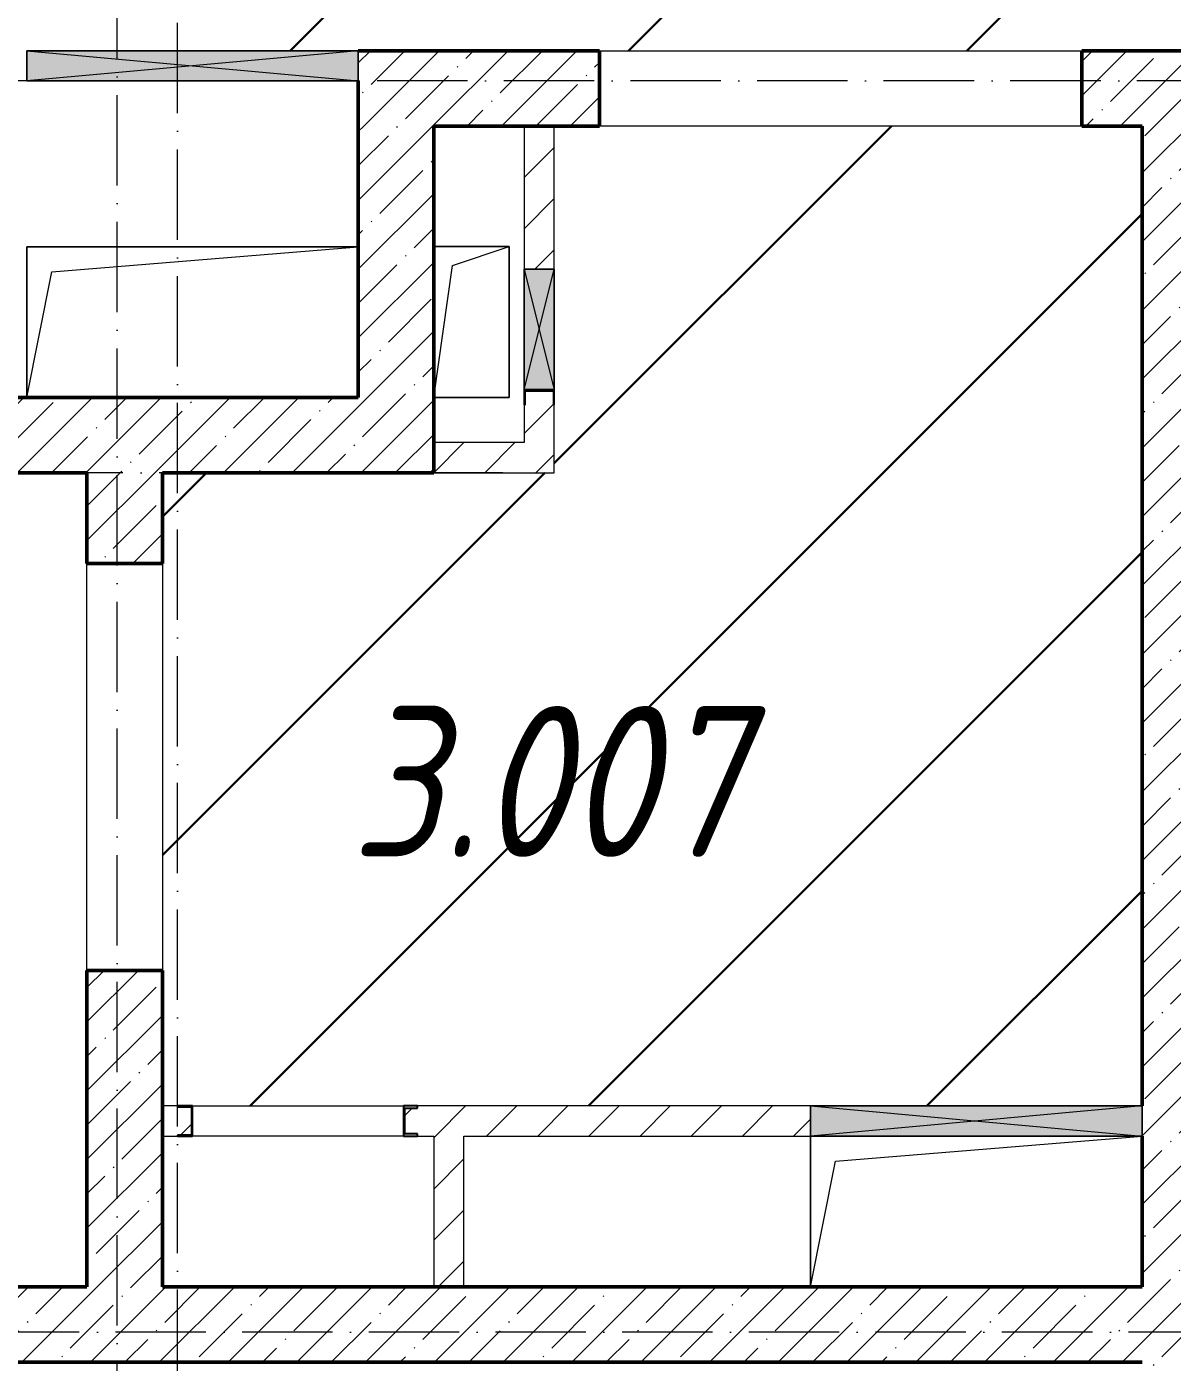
# Model space of a CAD drawing. Header units: millimetres. Extents: x -17017 to 628417, y -109036 to 199237.
# Drawn here: x 293121 to 296921, y -28032 to -23603 of the extents above; entities that cross this region are included whole.
import ezdxf

# ---------------------------------------------------------------- set-up
doc = ezdxf.new("R2010")
doc.units = ezdxf.units.MM
doc.linetypes.add('50_200_ШТРИХ_1Т_ш5_п1_п1_', pattern=[700, 500, -100, 0, -100])
for name, color, linetype, lineweight in [('A-DETL-GENF-OTLN', 7, 'Continuous', 9), ('A-FLOR-____-OTLN', 7, 'Continuous', 9), ('A-GENM-____-MCUT', 7, 'Continuous', 25), ('A-GENM-____-OTLN', 7, 'Continuous', 9), ('A-GENM-____-OTLN-1', 7, 'Continuous', 25), ('A-GLAZ-____-OTLN', 7, 'Continuous', 9), ('A-WALL-____-MCUT-2', 7, 'Continuous', 50), ('A-WALL-____-OTLN', 7, 'Continuous', 9), ('A-WALL-____-PATT-1', 7, 'Continuous', 9), ('A-WALL-FNSH-MCUT-1', 7, 'Continuous', 9), ('I-WALL-____-OTLN', 7, 'Continuous', 9), ('S-GRID-____-OTLN-1', 7, '50_200_ШТРИХ_1Т_ш5_п1_п1_', 9), ('Марки помещений', 7, 'Continuous', 9), ('стяжа', 7, 'Continuous', 30)]:
    doc.layers.add(name, color=color, linetype=linetype, lineweight=lineweight)
doc.styles.add('ISOCPEUR_I_2', font='isocpeui.ttf', dxfattribs={"width": 0.85, "height": 2.3})
pattern_1 = [(45, (283770.71, -86863.46), (-84.85281, 84.85281), [])]
pattern_2 = [(45, (283770.7, -86863.46), (-114.04925, 114.04925), []), (45, (283884.76, -86863.46), (-114.04925, 114.04925), [201.612, -40.322, 3.353, -36.97])]

# ---------------------------------------------------------------- blocks, each defined once
blk = doc.blocks.new('154_Фахверк_СКБ_Швеллер - Тип_100_3960_зеркало-28515619-АР1_План отверстий 3 этажа в осях 1-64_Ю-ЯЯ')
at = {"layer": 'A-GENM-____-MCUT'}
for p, q in [((175, 50), (125, 50)), ((125, 50), (125, -50)), ((128, 47), (175, 47)), ((128, -47), (128, 47)), ((175, 47), (175, 50)), ((125, -50), (175, -50)), ((175, -47), (128, -47)), ((175, -50), (175, -47))]:
    blk.add_line(p, q, dxfattribs=at)
blk = doc.blocks.new('154_Стойка_СКБ_Швеллер - СМ-2180_100-28318692-АР1_План отверстий 3 этажа в осях 1-64_Ю-ЯЯ')
at = {"layer": 'A-GENM-____-MCUT'}
for p, q in [((171, 50), (125, 50)), ((125, 50), (125, -50)), ((171, 42.4), (171, 50)), ((129.5, 42.4), (171, 42.4)), ((129.5, -42.4), (129.5, 42.4)), ((171, -42.4), (129.5, -42.4)), ((171, -50), (171, -42.4)), ((125, -50), (171, -50))]:
    blk.add_line(p, q, dxfattribs=at)
blk = doc.blocks.new('AR_Отверстие прямоугольное _в плите_ - AR_Отверстие прямоугольное _в плите_-V187-АР1_План отверстий 3 этажа в осях 1-64_Ю-ЯЯ')
at = {"layer": 'A-GENM-____-OTLN'}
for p, q in [((-550, 250), (-550, -250)), ((-466.7, 166.7), (550, 250)), ((-550, -250), (-466.7, 166.7))]:
    blk.add_line(p, q, dxfattribs=at)
blk = doc.blocks.new('AR_Отверстие прямоугольное _в плите_ - AR_Отверстие прямоугольное _в плите_-V169-АР1_План отверстий 3 этажа в осях 1-64_Ю-ЯЯ')
at = {"layer": 'A-GENM-____-OTLN'}
for p, q in [((125, 250), (-125, 250)), ((-62.5, 187.5), (125, 250)), ((125, -250), (125, 250)), ((-125, -250), (-62.5, 187.5)), ((-125, -250), (125, -250))]:
    blk.add_line(p, q, dxfattribs=at)
blk = doc.blocks.new('AR_Отверстие прямоугольное _в плите_ - AR_Отверстие прямоугольное _в плите_-V201-АР1_План отверстий 3 этажа в осях 1-64_Ю-ЯЯ')
at = {"layer": 'A-GENM-____-OTLN'}
for p, q in [((550, 250), (-550, 250)), ((-550, 250), (-550, -249.7)), ((-466.7, 166.7), (550, 250)), ((-549.9, -249.7), (-466.7, 166.7))]:
    blk.add_line(p, q, dxfattribs=at)
blk = doc.blocks.new('AR_Отверстие прямоугольное _в стене_ - AR_Отверстие прямоугольное _в стене__ОВ-36916333-АР1_План отверстий 3 этажа в осях 1-64_Ю-ЯЯ')
at = {"layer": 'A-GLAZ-____-OTLN'}
blk.add_hatch(color=256, dxfattribs=at).paths.add_polyline_path([(-141.8, -50), (550, -50), (550, 50), (-550, 50), (-550, -50)], flags=0)
at = {"layer": 'A-DETL-GENF-OTLN'}
for p, q in [((-550, -50), (-550, 50)), ((-550, 50), (550, 50)), ((550, 50), (-550, -50)), ((-550, 50), (550, -50)), ((550, 50), (-550, 50)), ((-550, 50), (-550, -50)), ((550, 50), (550, -50)), ((550, -50), (550, 50)), ((550, -50), (-550, -50)), ((-550, -50), (550, -50))]:
    blk.add_line(p, q, dxfattribs=at)
blk = doc.blocks.new('AR_Отверстие прямоугольное _в стене_ - AR_Отверстие прямоугольное _в стене__ОВ-36914865-АР1_План отверстий 3 этажа в осях 1-64_Ю-ЯЯ')
at = {"layer": 'A-GLAZ-____-OTLN'}
blk.add_hatch(color=256, dxfattribs=at).paths.add_polyline_path([(-200, 50), (-200, -50), (200, -50), (200, 50)], flags=0)
at = {"layer": 'A-DETL-GENF-OTLN'}
for p, q in [((-200, 50), (200, 50)), ((200, 50), (-200, -50)), ((-200, 50), (200, -50)), ((200, 50), (-200, 50)), ((200, 50), (200, -50)), ((200, -50), (200, 50)), ((200, -50), (-200, -50)), ((-200, -50), (200, -50))]:
    blk.add_line(p, q, dxfattribs=at)
blk = doc.blocks.new('AR_Отверстие прямоугольное _в стене__БезПР - AR_Отверстие прямоугольное _в стене__БезПР-36429225-АР1_План отверстий 3 этажа в осях 1-64_Ю-ЯЯ')
at = {"layer": 'A-GLAZ-____-OTLN'}
blk.add_hatch(color=256, dxfattribs=at).paths.add_polyline_path([(550, -50), (550, 50), (-550, 50), (-550, -50)], flags=0)
at = {"layer": 'A-DETL-GENF-OTLN'}
for p, q in [((-550, -50), (-550, 50)), ((-550, 50), (550, 50)), ((550, 50), (-550, -50)), ((-550, 50), (550, -50)), ((550, 50), (-550, 50)), ((-550, 50), (-550, -50)), ((550, 50), (550, -50)), ((550, -50), (550, 50)), ((550, -50), (-550, -50)), ((-550, -50), (550, -50))]:
    blk.add_line(p, q, dxfattribs=at)
at = {"layer": 'A-GLAZ-____-OTLN'}
blk.add_line((550, 50), (-550, 50), dxfattribs=at)
blk = doc.blocks.new('3эт')
at = {"layer": 'S-GRID-____-OTLN-1', "color": 251, "ltscale": 0.6, "true_color": 0x636466}
for p, q in [((293420.7, -33791.8), (293420.7, 4029.4)), ((293620.7, -33971.9), (293620.7, 3765.1)), ((387845.1, -23782.4), (279101.9, -23782.4)), ((294700.1, -25082.4), (279101.9, -25082.4)), ((359250.7, -27932.4), (279101.9, -27932.4))]:
    blk.add_line(p, q, dxfattribs=at)

msp = doc.modelspace()

# ---------------------------------------------------------------- hatches: boundary and pattern name
at = {"layer": 'A-WALL-____-PATT-1'}
h = msp.add_hatch(dxfattribs=at)
h.set_pattern_fill('FP_12', color=256, style=0, pattern_type=2)
h.set_pattern_definition(pattern_2)
h.paths.add_polyline_path([(296820.7, -23932.4), (296820.7, -23682.4), (296620.7, -23682.4), (296620.7, -23932.4)], flags=0)
h.paths.add_polyline_path([(295020.7, -23932.4), (295020.7, -23682.4), (294220.7, -23682.4), (294220.7, -23932.4), (294470.7, -23932.4)], flags=0)
h = msp.add_hatch(dxfattribs=at)
h.set_pattern_fill('FP_12', color=256, style=0, pattern_type=2)
h.set_pattern_definition(pattern_2)
h.paths.add_polyline_path([(296820.7, -31182.4), (297070.7, -31182.4), (297070.7, -23682.4), (296820.7, -23682.4), (296820.7, -29640)], flags=0)
h = msp.add_hatch(dxfattribs=at)
h.set_pattern_fill('FP_12', color=256, style=0, pattern_type=2)
h.set_pattern_definition(pattern_2)
h.paths.add_polyline_path([(294470.7, -24832.4), (294470.7, -23932.4), (294220.7, -23932.4), (294220.7, -24832.4), (294361.5, -24832.4)], flags=0)
h = msp.add_hatch(dxfattribs=at)
h.set_pattern_fill('FP_7', color=256, style=0, pattern_type=2)
h.set_pattern_definition(pattern_1)
h.paths.add_polyline_path([(294870.7, -25082.4), (294870.7, -24857.4), (294867.7, -24857.4), (294867.7, -24810.4), (294773.7, -24810.4), (294773.7, -24857.4), (294770.7, -24857.4), (294770.7, -25082.4)], flags=0)
h.paths.add_polyline_path([(294870.7, -24407.4), (294870.7, -23932.4), (294770.7, -23932.4), (294770.7, -24407.4), (294825.5, -24407.4)], flags=0)
h = msp.add_hatch(dxfattribs=at)
h.set_pattern_fill('FP_12', color=256, style=0, pattern_type=2)
h.set_pattern_definition(pattern_2)
h.paths.add_polyline_path([(294361.5, -25082.4), (294470.7, -25082.4), (294470.7, -24832.4), (291620.7, -24832.4), (291620.7, -25082.4), (293570.7, -25082.4)], flags=0)
h = msp.add_hatch(dxfattribs=at)
h.set_pattern_fill('FP_7', color=256, style=0, pattern_type=2)
h.set_pattern_definition(pattern_1)
h.paths.add_polyline_path([(294770.7, -25082.4), (294770.7, -24982.4), (294470.7, -24982.4), (294470.7, -25082.4)], flags=0)
h = msp.add_hatch(dxfattribs=at)
h.set_pattern_fill('FP_12', color=256, style=0, pattern_type=2)
h.set_pattern_definition(pattern_2)
h.paths.add_polyline_path([(293320.7, -27782.4), (293570.7, -27782.4), (293570.7, -26732.8), (293320.7, -26732.8)], flags=0)
h.paths.add_polyline_path([(293570.7, -25382.8), (293570.7, -25082.4), (293320.7, -25082.4), (293320.7, -25382.8)], flags=0)
h = msp.add_hatch(dxfattribs=at)
h.set_pattern_fill('FP_7', color=256, style=0, pattern_type=2)
h.set_pattern_definition(pattern_1)
h.paths.add_polyline_path([(293620.7, -27282.4), (293620.7, -27279.4), (293667.7, -27279.4), (293667.7, -27185.4), (293620.7, -27185.4), (293620.7, -27182.4), (293570.7, -27182.4), (293570.7, -27282.4)], flags=0)
h.paths.add_polyline_path([(294570.7, -27282.4), (295720.7, -27282.4), (295720.7, -27182.4), (294416.7, -27182.4), (294416.7, -27190), (294375.2, -27190), (294375.2, -27274.8), (294416.7, -27274.8), (294416.7, -27282.4), (294470.7, -27282.4)], flags=0)
h = msp.add_hatch(dxfattribs=at)
h.set_pattern_fill('FP_7', color=256, style=0, pattern_type=2)
h.set_pattern_definition(pattern_1)
h.paths.add_polyline_path([(294570.7, -27782.4), (294570.7, -27282.4), (294470.7, -27282.4), (294470.7, -27782.4)], flags=0)
h = msp.add_hatch(dxfattribs=at)
h.set_pattern_fill('FP_12', color=256, style=0, pattern_type=2)
h.set_pattern_definition(pattern_2)
h.paths.add_polyline_path([(296820.7, -28032.4), (296820.7, -27782.4), (291620.7, -27782.4), (291620.7, -28032.4), (296128.9, -28032.4)], flags=0)
at = {"layer": 'стяжа'}
h = msp.add_hatch(dxfattribs=at)
h.set_pattern_fill('ANSI31', color=5, scale=250)
h.paths.add_polyline_path([(358476.4, -20282.4), (358210.7, -20282.4), (358210.7, -19682.4), (357970.7, -19682.4), (357970.7, -19182.4), (358270.7, -19182.4), (358270.7, -16982.4), (357670.7, -16982.4), (357670.7, -16732.4), (352970.7, -16732.4), (352970.7, -16982.4), (352470.7, -16982.4), (352270.7, -16982.4), (352270.7, -17432.4), (352150.7, -17432.4), (352124.7, -17432.7), (352124.7, -17438.4), (351576.7, -17438.4), (350670.7, -17432.4), (350670.7, -16982.4), (348020.7, -16982.4), (348020.7, -17482.4), (347520.7, -17482.4), (347520.7, -19182.4), (348020.7, -19182.4), (348020.7, -19682.4), (347520.7, -19682.4), (347020.7, -19682.4), (345720.7, -19682.4), (344720.7, -19682.4), (343720.7, -19682.4), (343222.1, -19682.4), (343022.1, -19682.4), (342570.7, -19682.4), (340870.7, -19682.4), (340870.7, -20382.4), (340924.7, -20382.4), (340970.7, -20382.4), (340970.7, -20482.4), (341670.7, -20482.4), (341670.7, -20474.8), (341716.7, -20474.8), (341716.7, -20482.4), (341670.7, -20482.4), (340970.7, -20482.4), (340924.7, -20482.4), (340595.7, -20482.4), (339695.7, -20482.4), (339420.7, -20482.4), (339420.7, -19682.4), (338070.7, -19682.4), (337572.1, -19682.4), (337372.1, -19682.4), (336920.7, -19682.4), (336570.7, -19682.4), (336570.7, -20282.4), (336470.7, -20282.4), (336420.7, -20282.4), (335320.7, -20282.4), (335020.7, -20282.4), (334070.7, -20282.4), (333970.7, -20282.4), (333970.7, -19682.4), (333970.7, -19432.4), (333770.7, -19432.4), (333770.7, -19332.4), (331320.7, -19332.4), (329520.7, -19332.4), (329520.7, -19082.4), (329020.7, -19082.4), (328970.7, -19082.4), (328120.7, -19082.4), (328120.7, -19332.4), (328670.7, -19332.4), (328670.7, -19432.4), (328470.7, -19432.4), (328470.7, -19332.4), (328120.7, -19332.4), (326320.7, -19332.4), (326320.7, -19682.4), (325720.7, -19682.4), (325720.7, -19432.4), (325520.7, -19432.4), (325520.7, -19332.4), (324995.7, -19332.4), (324995.7, -19338.4), (324920.7, -19338.4), (324920.7, -19332.4), (323120.7, -19332.4), (323120.7, -19338.4), (323020.7, -19338.4), (323020.7, -19682.4), (322420.7, -19682.4), (322420.7, -19432.4), (322220.7, -19432.4), (322220.7, -19332.4), (321795.7, -19332.4), (321795.7, -19338.4), (321720.7, -19338.4), (319920.7, -19332.4), (319920.7, -19338.4), (319770.7, -19338.4), (319770.7, -19682.4), (319170.7, -19682.4), (319170.7, -19432.4), (318970.7, -19432.4), (318970.7, -19332.4), (318595.7, -19332.4), (318595.7, -19338.4), (318520.7, -19338.4), (316720.7, -19332.4), (316720.7, -19338.4), (316645.7, -19338.4), (316170.7, -19332.4), (316170.7, -19682.4), (315570.7, -19682.4), (315570.7, -19332.4), (315395.7, -19332.4), (315395.7, -19338.4), (315320.7, -19338.4), (313520.7, -19332.4), (313520.7, -19338.4), (313445.7, -19338.4), (313220.7, -19335.2), (313220.7, -19432.4), (313020.7, -19432.4), (313020.7, -19682.4), (312420.7, -19682.4), (312420.7, -19432.4), (312218.2, -19432.4), (312218.2, -19338.4), (312120.7, -19338.4), (310320.7, -19332.4), (310320.7, -19338.4), (310245.7, -19338.4), (307470.7, -19332.4), (307470.7, -19682.4), (306870.7, -19682.4), (306870.7, -19382.4), (306770.7, -19382.4), (306770.7, -19182.4), (302070.7, -19182.4), (302070.7, -19382.4), (301970.7, -19382.4), (301970.7, -19682.4), (301470.7, -19682.4), (301470.7, -19382.4), (301370.7, -19382.4), (301370.7, -19182.4), (297370.7, -19182.4), (297370.7, -19382.4), (297270.7, -19382.4), (297270.7, -19682.4), (296770.7, -19682.4), (296770.7, -19382.4), (296670.7, -19382.4), (296670.7, -19182.4), (293770.7, -19182.4), (293770.7, -19382.4), (293670.7, -19382.4), (293670.7, -19682.4), (293170.7, -19682.4), (293170.7, -19382.4), (293070.7, -19382.4), (293070.7, -19182.4), (291970.7, -19182.4), (291970.7, -19382.4), (291170.7, -19382.4), (291170.7, -18582.4), (291370.7, -18582.4), (291370.7, -12832.4), (291170.7, -12832.4), (291170.7, -12232.4), (291170.7, -12032.4), (291370.7, -12032.4), (291370.7, -10232.4), (291301.7, -10232.4), (291301.7, -10226.4), (291370.7, -10226.4), (291370.7, -10157.4), (291370.7, -9932.4), (291170.7, -9932.4), (291170.7, -9732.4), (291170.7, -4282.4), (291170.7, -4082.4), (291170.7, -3857.4), (291164.7, -3857.4), (291164.7, -3782.4), (291170.7, -1982.4), (290870.7, -1982.4), (290870.7, -1432.4), (289320.7, -1432.4), (289320.7, -1682.4), (289320.7, -1782.4), (288544.7, -1782.4), (288544.7, -1788.4), (288096.7, -1788.4), (287920.7, -1782.4), (287920.7, -1432.4), (281820.7, -1432.4), (281820.7, -1682.4), (281670.7, -1682.4), (281670.7, -1882.4), (281570.7, -1882.4), (281570.7, -2007.4), (281576.7, -2007.4), (281576.7, -2082.4), (281570.7, -3882.4), (281576.7, -3882.4), (281576.7, -3957.4), (281572.6, -4382.4), (281670.7, -4382.4), (281670.7, -4582.4), (281820.7, -4582.4), (281820.7, -5082.4), (281570.7, -5082.4), (281570.7, -6882.4), (281576.7, -6882.4), (281576.7, -6957.4), (281570.7, -8007.4), (281576.7, -8007.4), (281576.7, -8082.4), (281570.7, -9882.4), (281576.7, -9882.4), (281576.7, -10032.4), (281820.7, -10032.4), (284020.7, -10032.4), (284020.7, -9632.4), (286470.7, -9632.4), (287020.7, -9632.4), (287070.7, -9632.4), (287170.7, -9632.4), (287170.7, -10032.4), (288820.7, -10032.4), (289320.7, -10032.4), (289770.7, -10032.4), (290670.7, -10032.4), (290670.7, -10232.4), (289770.7, -10232.4), (289320.7, -10232.4), (289320.7, -10532.4), (289320.7, -11582.4), (289320.7, -12082.4), (289320.7, -12332.4), (289320.7, -13832.4), (289320.7, -15457.4), (289326.7, -15457.4), (289326.7, -15532.4), (289320.7, -15562.4), (289320.7, -15537.4), (289120.7, -15537.4), (289120.7, -16427.4), (289326.7, -16427.4), (289326.7, -16507.4), (289320.7, -17082.4), (288820.7, -17082.4), (288820.7, -17207.4), (288826.7, -17207.4), (288826.7, -17282.4), (288820.7, -17682.4), (288820.7, -18532.4), (288820.7, -18982.4), (288826.7, -18982.4), (288826.7, -19057.4), (288820.7, -19182.4), (289320.7, -19182.4), (289320.7, -19682.4), (289320.7, -20007.4), (289326.7, -20007.4), (289326.7, -20153.9), (289320.7, -20182.4), (289320.7, -21132.4), (289320.7, -21782.4), (289326.7, -21782.4), (289326.7, -21857.4), (289320.7, -24832.4), (289570.7, -24832.4), (291170.7, -24832.4), (291370.7, -24832.4), (291370.7, -23682.4), (291620.7, -23682.4), (292720.7, -23682.4), (293120.7, -23682.4), (294220.7, -23682.4), (295020.7, -23682.4), (296620.7, -23682.4), (297070.7, -23682.4), (297675.7, -23682.4), (297675.7, -23676.4), (297750.7, -23676.4), (297756.7, -23676.4), (297825.7, -23676.4), (298675.7, -23681.9), (298675.7, -23676.4), (298744.7, -23676.4), (298750.7, -23676.4), (298825.7, -23676.4), (300045.7, -23682.4), (300045.7, -23676.4), (300120.7, -23676.4), (300126.7, -23676.4), (300195.7, -23676.4), (301270.7, -23682.4), (301270.7, -23676.4), (301345.7, -23676.4), (301470.7, -23682.4), (301970.7, -23682.4), (302370.7, -23682.4), (302695.7, -23682.4), (302695.7, -23676.4), (302770.7, -23676.4), (302776.7, -23676.4), (302845.7, -23676.4), (302970.7, -23682.4), (303670.7, -23682.4), (304470.7, -23682.4), (304970.7, -23682.4), (304970.7, -23232.4), (305224.7, -23232.4), (305270.7, -23232.4), (305970.7, -23232.4), (306016.7, -23232.4), (306195.7, -23232.4), (306645.7, -23232.4), (307270.7, -23232.4), (307470.7, -23232.4), (307470.7, -23432.4), (307470.7, -23432.4), (307470.7, -23682.4), (308645.7, -23682.4), (308645.7, -23676.4), (308720.7, -23676.4), (308726.7, -23676.4), (308795.7, -23676.4), (309420.7, -23682.4), (309420.7, -23676.4), (309495.7, -23676.4), (309595.7, -23682.4), (309595.7, -23676.4), (309670.7, -23676.4), (309670.7, -23682.4), (310370.7, -23682.4), (310370.7, -23676.4), (310470.7, -23676.4), (310470.7, -23682.4), (310970.7, -23682.4), (310995.7, -23680.9), (310995.7, -23676.4), (311070.7, -23676.4), (311070.7, -23682.4), (311300.7, -23682.4), (311770.7, -23682.4), (311770.7, -23676.4), (311845.7, -23676.4), (311945.7, -23682.4), (311945.7, -23676.4), (312020.7, -23676.4), (312020.7, -23682.4), (312220.7, -23682.4), (312645.7, -23682.4), (312645.7, -23676.4), (312714.7, -23676.4), (312720.7, -23676.4), (312795.7, -23676.4), (313470.7, -23682.4), (313970.7, -23682.4), (314295.7, -23682.4), (314295.7, -23676.4), (314370.7, -23676.4), (315175.7, -23682.4), (315875.7, -23682.4), (315995.7, -23682.4), (315995.7, -23676.4), (316064.7, -23676.4), (316070.7, -23676.4), (316145.7, -23676.4), (316520.7, -23682.4), (316620.7, -23682.4), (316820.7, -23682.4), (317220.7, -23682.4), (319470.7, -23682.4), (319970.7, -23682.4), (320295.7, -23682.4), (320295.7, -23676.4), (320370.7, -23676.4), (321170.7, -23682.4), (321670.7, -23682.4), (321995.7, -23682.4), (321995.7, -23676.4), (322064.7, -23676.4), (322070.7, -23676.4), (322145.7, -23676.4), (322470.7, -23682.4), (322970.7, -23682.4), (326370.7, -23682.4), (327373.2, -23682.4), (327873.2, -23682.4), (328070.7, -23682.4), (328470.7, -23682.4), (328470.7, -24182.4), (328970.7, -24182.4), (328970.7, -27607.4), (328976.7, -27607.4), (329020.7, -27607.4), (329020.7, -27676.4), (328970.7, -27726.4), (328970.7, -31182.4), (329020.7, -31182.4), (329520.7, -31182.4), (329520.7, -31332.4), (329720.7, -31332.4), (329545.7, -31357.4), (329520.7, -31432.4), (329520.7, -31682.4), (329864.7, -31682.4), (329864.7, -31613.4), (329870.7, -31501.4), (329870.7, -31682.4), (331670.7, -31682.4), (331670.7, -31613.4), (331670.7, -31501.4), (331670.7, -31426.4), (331745.7, -31426.4), (332020.7, -31432.4), (332020.7, -31182.4), (332520.7, -31182.4), (332520.7, -31332.4), (332720.7, -31332.4), (332545.7, -31357.4), (332520.7, -31432.4), (332520.7, -31682.4), (332864.7, -31682.4), (332864.7, -31613.4), (332870.7, -31501.4), (332870.7, -31682.4), (334670.7, -31682.4), (334670.7, -31613.4), (334670.7, -31501.4), (334670.7, -31426.4), (334745.7, -31426.4), (335795.7, -31432.4), (335795.7, -31426.4), (335870.7, -31426.4), (337670.7, -31432.4), (337670.7, -31426.4), (337820.7, -31426.4), (337820.7, -31332.4), (338020.7, -31332.4), (338020.7, -31182.4), (338170.7, -31182.4), (338170.7, -27757.4), (338164.7, -27757.4), (338164.7, -27682.4), (338166.9, -26432.4), (337620.7, -26432.4), (337620.7, -26332.4), (337620.7, -26282.4), (337620.7, -25832.4), (337620.7, -24532.4), (334020.7, -24532.4), (333620.7, -24532.4), (333570.7, -24532.4), (333420.7, -24532.4), (333420.7, -23882.4), (332520.7, -23882.4), (332520.7, -24182.4), (332020.7, -24182.4), (332020.7, -23882.4), (331695.7, -23882.4), (331695.7, -23888.4), (331620.7, -23888.4), (331614.7, -23888.4), (331545.7, -23888.4), (331205.7, -23882.4), (330355.7, -23882.4), (329920.7, -23882.4), (329920.7, -23888.4), (329845.7, -23888.4), (329520.7, -23882.4), (329914.7, -23882.4), (329914.7, -23751.4), (329920.7, -23751.4), (329920.7, -23882.4), (330355.7, -23882.4), (330355.7, -23682.4), (329845.7, -23682.4), (329845.7, -23676.4), (329920.7, -23676.4), (330355.7, -23682.4), (331205.7, -23682.4), (331545.7, -23682.4), (331545.7, -23676.4), (331614.7, -23676.4), (331620.7, -23676.4), (331695.7, -23676.4), (332020.7, -23682.4), (332520.7, -23682.4), (334145.7, -23682.4), (334145.7, -23676.4), (334220.7, -23676.4), (334226.7, -23676.4), (334380.7, -23676.4), (334380.7, -23682.4), (334780.7, -23682.4), (334920.7, -23682.4), (334920.7, -23676.4), (334995.7, -23676.4), (335145.7, -23682.4), (335145.7, -23676.4), (335220.7, -23676.4), (335350.7, -23682.4), (335750.7, -23682.4), (335920.7, -23682.4), (335920.7, -23676.4), (335995.7, -23676.4), (336145.7, -23682.4), (336145.7, -23676.4), (336220.7, -23676.4), (336220.7, -23682.4), (336920.7, -23682.4), (336920.7, -23676.4), (336995.7, -23676.4), (337145.7, -23682.4), (337145.7, -23676.4), (337220.7, -23676.4), (337920.7, -23682.4), (337920.7, -23676.4), (338020.7, -23676.4), (338020.7, -23682.4), (338520.7, -23682.4), (338845.7, -23682.4), (338845.7, -23676.4), (338920.7, -23676.4), (339270.7, -23682.4), (340120.7, -23682.4), (340545.7, -23682.4), (340545.7, -23676.4), (340614.7, -23676.4), (340620.7, -23676.4), (340695.7, -23676.4), (341020.7, -23682.4), (341520.7, -23682.4), (342020.7, -23682.4), (342520.7, -23682.4), (344245.7, -23682.4), (344245.7, -23676.4), (344320.7, -23676.4), (344326.7, -23676.4), (344350.7, -23682.4), (344325.7, -23682.4), (344325.7, -23842.4), (344326.6, -23882.4), (346115.7, -23882.4), (346115.7, -23722.4), (346114.8, -23682.4), (346045.7, -23682.4), (346045.7, -23676.4), (346114.7, -23676.4), (346120.7, -23676.4), (346195.7, -23676.4), (347020.7, -23682.4), (347520.7, -23682.4), (348045.7, -23682.4), (348045.7, -23676.4), (348120.7, -23676.4), (348126.7, -23676.4), (348195.7, -23676.4), (348845.7, -23682.4), (349095.7, -23682.4), (349195.7, -23682.4), (349195.7, -23676.4), (349264.7, -23676.4), (349270.7, -23676.4), (349345.7, -23676.4), (350470.7, -23682.4), (350920.7, -23682.4), (352520.7, -23682.4), (353020.7, -23682.4), (355345.7, -23682.4), (355345.7, -23676.4), (355420.7, -23676.4), (355426.7, -23676.4), (355495.7, -23676.4), (357020.7, -23682.4), (357020.7, -23676.4), (357095.7, -23676.4), (358210.7, -23682.4), (358210.7, -22382.4), (358471, -22382.4)])
h = msp.add_hatch(dxfattribs=at)
h.set_pattern_fill('ANSI31', color=5, scale=250)
h.paths.add_polyline_path([(291370.7, -12832.4), (291170.7, -12832.4), (291170.7, -12232.4), (291170.7, -12032.4), (291170.7, -10232.4), (291095.7, -10232.4), (291095.7, -10238.4), (291020.7, -10238.4), (291020.7, -10163.4), (291020.7, -10101.4), (291020.7, -10032.4), (290670.7, -10032.4), (290670.7, -10232.4), (289770.7, -10232.4), (289320.7, -10232.4), (289320.7, -10532.4), (289320.7, -11582.4), (289320.7, -12082.4), (289320.7, -12332.4), (289320.7, -13832.4), (289320.7, -15457.4), (289326.7, -15457.4), (289326.7, -15532.4), (289320.7, -15562.4), (289320.7, -15532.4), (289280.7, -15532.4), (289280.7, -15537.4), (289114.7, -15537.4), (289114.7, -15457.4), (289116.1, -15082.4), (288520.7, -15082.4), (288520.7, -14982.4), (288520.7, -14932.4), (288520.7, -14482.4), (288520.7, -11356.4), (288514.7, -11356.4), (288514.7, -10908.4), (288520.7, -10232.4), (285395.7, -10232.4), (285395.7, -10238.4), (285320.7, -10238.4), (281814.7, -10232.4), (281820.7, -10232.4), (281820.7, -10032.4), (281320.7, -10032.4), (281320.7, -10532.4), (281320.7, -11007.4), (281320.7, -11076.4), (281389.7, -11076.4), (281389.7, -11082.4), (281501.7, -11082.4), (281501.7, -11076.4), (281570.7, -11076.4), (281570.7, -11007.4), (281576.7, -11007.4), (281576.7, -11082.4), (281570.7, -12882.4), (281576.7, -12882.4), (281576.7, -12957.4), (281573.9, -13132.4), (281670.7, -13132.4), (281670.7, -13332.4), (281820.7, -13332.4), (281820.7, -13832.4), (281570.7, -13832.4), (281570.7, -14007.4), (281576.7, -14007.4), (281576.7, -14082.4), (281570.7, -18882.4), (281576.7, -18882.4), (281576.7, -18957.4), (281570.7, -19182.4), (281820.7, -19182.4), (288620.7, -19182.4), (288620.7, -19057.4), (288614.7, -19057.4), (288614.7, -18982.4), (288620.7, -18532.4), (288620.7, -17682.4), (288620.7, -17282.4), (288614.7, -17282.4), (288614.7, -17207.4), (288620.7, -16882.4), (288620.7, -17207.4), (288620.7, -17276.4), (288689.7, -17276.4), (288739.3, -17282.4), (288751.7, -17282.4), (288751.7, -17276.4), (288820.7, -17276.4), (288820.7, -17207.4), (288820.7, -17082.4), (289320.7, -17082.4), (289320.7, -16507.4), (289320.7, -16438.4), (289251.7, -16438.4), (289251.7, -16432.4), (289326.7, -16432.4), (289326.7, -16507.4), (289320.7, -17082.4), (288820.7, -17082.4), (288820.7, -17207.4), (288826.7, -17207.4), (288826.7, -17282.4), (288820.7, -17682.4), (288820.7, -18532.4), (288820.7, -18982.4), (288826.7, -18982.4), (288826.7, -19057.4), (288820.7, -19182.4), (289320.7, -19182.4), (289320.7, -19682.4), (289320.7, -20007.4), (289326.7, -20007.4), (289326.7, -20082.4), (289320.7, -20182.4), (289320.7, -21132.4), (289320.7, -21782.4), (289326.7, -21782.4), (289326.7, -21857.4), (289320.7, -24832.4), (289570.7, -24832.4), (291170.7, -24832.4), (291370.7, -24832.4), (291370.7, -23682.4), (291620.7, -23682.4), (292720.7, -23682.4), (293120.7, -23682.4), (294220.7, -23682.4), (295020.7, -23682.4), (296620.7, -23682.4), (297070.7, -23682.4), (297675.7, -23682.4), (297675.7, -23676.4), (297750.7, -23676.4), (297756.7, -23676.4), (297825.7, -23676.4), (298675.7, -23681.9), (298675.7, -23676.4), (298744.7, -23676.4), (298750.7, -23676.4), (298825.7, -23676.4), (300045.7, -23682.4), (300045.7, -23676.4), (300120.7, -23676.4), (300126.7, -23676.4), (300195.7, -23676.4), (301270.7, -23682.4), (301270.7, -23676.4), (301345.7, -23676.4), (301470.7, -23682.4), (301970.7, -23682.4), (302370.7, -23682.4), (302695.7, -23682.4), (302695.7, -23676.4), (302770.7, -23676.4), (302776.7, -23676.4), (302845.7, -23676.4), (302970.7, -23682.4), (303670.7, -23682.4), (304470.7, -23682.4), (304970.7, -23682.4), (304970.7, -23232.4), (305224.7, -23232.4), (305270.7, -23232.4), (305970.7, -23232.4), (306016.7, -23232.4), (306195.7, -23232.4), (306645.7, -23232.4), (307270.7, -23232.4), (307470.7, -23232.4), (307470.7, -23432.4), (307470.7, -23432.4), (307470.7, -23682.4), (308645.7, -23682.4), (308645.7, -23676.4), (308720.7, -23676.4), (308726.7, -23676.4), (308795.7, -23676.4), (309420.7, -23682.4), (309420.7, -23676.4), (309495.7, -23676.4), (309595.7, -23682.4), (309595.7, -23676.4), (309670.7, -23676.4), (309670.7, -23682.4), (310370.7, -23682.4), (310370.7, -23676.4), (310470.7, -23676.4), (310470.7, -23682.4), (310995.7, -23682.4), (310995.7, -23676.4), (311070.7, -23676.4), (311070.7, -23682.4), (311300.7, -23682.4), (311700.7, -23682.4), (311770.7, -23682.4), (311770.7, -23676.4), (311845.7, -23676.4), (311945.7, -23682.4), (311945.7, -23676.4), (312020.7, -23676.4), (312020.7, -23682.4), (312220.7, -23682.4), (312570.7, -23682.4), (312645.7, -23682.4), (312645.7, -23676.4), (312714.7, -23676.4), (312720.7, -23676.4), (312795.7, -23676.4), (313470.7, -23682.4), (313970.7, -23682.4), (314295.7, -23682.4), (314295.7, -23676.4), (314370.7, -23676.4), (315175.7, -23682.4), (315875.7, -23682.4), (315995.7, -23682.4), (315995.7, -23676.4), (316064.7, -23676.4), (316070.7, -23676.4), (316145.7, -23676.4), (316520.7, -23682.4), (316620.7, -23682.4), (316820.7, -23682.4), (317220.7, -23682.4), (319470.7, -23682.4), (319970.7, -23682.4), (320295.7, -23682.4), (320295.7, -23676.4), (320370.7, -23676.4), (321170.7, -23682.4), (321670.7, -23682.4), (321995.7, -23682.4), (321995.7, -23676.4), (322064.7, -23676.4), (322070.7, -23676.4), (322145.7, -23676.4), (322470.7, -23682.4), (322970.7, -23682.4), (326370.7, -23682.4), (327373.2, -23682.4), (327873.2, -23682.4), (328070.7, -23682.4), (328470.7, -23682.4), (328970.7, -23682.4), (328970.7, -19332.4), (328670.7, -19332.4), (328670.7, -19432.4), (328470.7, -19432.4), (328470.7, -19332.4), (328120.7, -19332.4), (326320.7, -19332.4), (326320.7, -19682.4), (325720.7, -19682.4), (325720.7, -19432.4), (325520.7, -19432.4), (325520.7, -19332.4), (324995.7, -19332.4), (324995.7, -19338.4), (324920.7, -19338.4), (324920.7, -19332.4), (323120.7, -19332.4), (323120.7, -19338.4), (323020.7, -19338.4), (323020.7, -19682.4), (322420.7, -19682.4), (322420.7, -19432.4), (322220.7, -19432.4), (322220.7, -19332.4), (321795.7, -19332.4), (321795.7, -19338.4), (321720.7, -19338.4), (319920.7, -19332.4), (319920.7, -19338.4), (319845.7, -19338.4), (319770.7, -19332.4), (319770.7, -19682.4), (319170.7, -19682.4), (319170.7, -19432.4), (318970.7, -19432.4), (318970.7, -19332.4), (318595.7, -19332.4), (318595.7, -19338.4), (318520.7, -19338.4), (316720.7, -19332.4), (316720.7, -19338.4), (316645.7, -19338.4), (316170.7, -19332.4), (316170.7, -19682.4), (315570.7, -19682.4), (315570.7, -19332.4), (315395.7, -19332.4), (315395.7, -19338.4), (315320.7, -19338.4), (313520.7, -19332.4), (313520.7, -19338.4), (313445.7, -19338.4), (313220.7, -19335.2), (313220.7, -19432.4), (313020.7, -19432.4), (313020.7, -19682.4), (312420.7, -19682.4), (312420.7, -19432.4), (312218.2, -19432.4), (312218.2, -19338.4), (312120.7, -19338.4), (310320.7, -19332.4), (310320.7, -19338.4), (310245.7, -19338.4), (307470.7, -19332.4), (307470.7, -19682.4), (306870.7, -19682.4), (306870.7, -19382.4), (306770.7, -19382.4), (306770.7, -19182.4), (302070.7, -19182.4), (302070.7, -19382.4), (301970.7, -19382.4), (301970.7, -19682.4), (301470.7, -19682.4), (301470.7, -19382.4), (301370.7, -19382.4), (301370.7, -19182.4), (297370.7, -19182.4), (297370.7, -19382.4), (297270.7, -19382.4), (297270.7, -19682.4), (296770.7, -19682.4), (296770.7, -19382.4), (296670.7, -19382.4), (296670.7, -19182.4), (293770.7, -19182.4), (293770.7, -19382.4), (293670.7, -19382.4), (293670.7, -19682.4), (293170.7, -19682.4), (293170.7, -19382.4), (293070.7, -19382.4), (293070.7, -19182.4), (291970.7, -19182.4), (291970.7, -19382.4), (291170.7, -19382.4), (291170.7, -18582.4), (291370.7, -18582.4)])
h = msp.add_hatch(dxfattribs=at)
h.set_pattern_fill('ANSI31', color=5, scale=250)
h.paths.add_polyline_path([(296820.7, -23932.4), (296620.7, -23932.4), (295020.7, -23932.4), (294870.7, -23932.4), (294870.7, -24407.4), (294870.7, -24807.4), (294870.7, -24857.4), (294870.7, -25082.4), (294470.7, -25082.4), (293570.7, -25082.4), (293570.7, -25382.8), (293570.7, -26732.8), (293570.7, -27182.4), (293620.7, -27182.4), (293670.7, -27182.4), (294370.7, -27182.4), (294416.7, -27182.4), (295720.7, -27182.4), (296820.7, -27182.4)])
h.paths.add_polyline_path([(299250.7, -24382.4), (298850.7, -24382.4), (298850.7, -24282.4), (298850.7, -23882.4), (298825.7, -23882.4), (298825.7, -23888.4), (298750.7, -23888.4), (298744.7, -23888.4), (298675.7, -23888.4), (297825.7, -23882.9), (297825.7, -23888.4), (297756.7, -23888.4), (297750.7, -23888.4), (297675.7, -23888.4), (297520.7, -23886.9), (297520.7, -25682.4), (297520.7, -26182.4), (297520.7, -26702.4), (297870.7, -26702.4), (297920.7, -26702.4), (298420.7, -26702.4), (299250.7, -26702.4)])

# ---------------------------------------------------------------- linework, layer by layer
at = {"layer": 'A-FLOR-____-OTLN'}
for p, q in [((293120.7, -24332.8), (294220.7, -24332.8)), ((293120.7, -24832.4), (293120.7, -24332.8)), ((294470.7, -24332.4), (294720.7, -24332.4)), ((294720.7, -24332.4), (294720.7, -24832.4)), ((294720.7, -24832.4), (294470.7, -24832.4)), ((295720.7, -27782.4), (295720.7, -27282.4))]:
    msp.add_line(p, q, dxfattribs=at)
at = {"layer": 'A-WALL-____-MCUT-2'}
for p, q in [((295020.7, -23682.4), (294220.7, -23682.4)), ((295020.7, -23932.4), (295020.7, -23682.4)), ((296620.7, -23682.4), (296620.7, -23932.4)), ((297070.7, -23682.4), (296620.7, -23682.4)), ((294220.7, -23782.4), (294220.7, -24832.4)), ((294470.7, -25082.4), (294470.7, -23932.4)), ((294470.7, -23932.4), (295020.7, -23932.4)), ((296620.7, -23932.4), (296820.7, -23932.4)), ((296820.7, -23932.4), (296820.7, -27182.4)), ((294220.7, -24832.4), (291620.7, -24832.4)), ((291620.7, -25082.4), (293320.7, -25082.4)), ((293320.7, -25082.4), (293320.7, -25382.8)), ((293570.7, -25382.8), (293570.7, -25082.4)), ((293570.7, -25082.4), (294470.7, -25082.4)), ((293320.7, -25382.8), (293570.7, -25382.8)), ((293570.7, -26732.8), (293320.7, -26732.8)), ((293320.7, -26732.8), (293320.7, -27782.4)), ((293570.7, -27782.4), (293570.7, -26732.8)), ((296820.7, -27282.4), (296820.7, -27782.4)), ((293320.7, -27782.4), (291620.7, -27782.4)), ((296820.7, -27782.4), (293570.7, -27782.4)), ((291370.7, -28032.4), (296820.7, -28032.4))]:
    msp.add_line(p, q, dxfattribs=at)
at = {"layer": 'A-WALL-____-OTLN'}
for p, q in [((295020.7, -23682.4), (296620.7, -23682.4)), ((296620.7, -23932.4), (295020.7, -23932.4)), ((293320.7, -26732.8), (293320.7, -25382.8)), ((293570.7, -25382.8), (293570.7, -26732.8))]:
    msp.add_line(p, q, dxfattribs=at)
at = {"layer": 'A-WALL-FNSH-MCUT-1'}
for p, q in [((294770.7, -23932.4), (294770.7, -24407.4)), ((294870.7, -24407.4), (294870.7, -23932.4)), ((294770.7, -24857.4), (294770.7, -24982.4)), ((294870.7, -25082.4), (294870.7, -24857.4)), ((294770.7, -24982.4), (294470.7, -24982.4)), ((294470.7, -25082.4), (294870.7, -25082.4)), ((293620.7, -27182.4), (293570.7, -27182.4)), ((295720.7, -27182.4), (294416.7, -27182.4)), ((293570.7, -27282.4), (293620.7, -27282.4)), ((294416.7, -27282.4), (294470.7, -27282.4)), ((294470.7, -27282.4), (294470.7, -27782.4)), ((294570.7, -27282.4), (295720.7, -27282.4)), ((294570.7, -27782.4), (294570.7, -27282.4)), ((294470.7, -27782.4), (294570.7, -27782.4))]:
    msp.add_line(p, q, dxfattribs=at)
at = {"layer": 'I-WALL-____-OTLN'}
for p, q in [((293670.7, -27182.4), (294370.7, -27182.4)), ((294370.7, -27282.4), (293670.7, -27282.4))]:
    msp.add_line(p, q, dxfattribs=at)

# ---------------------------------------------------------------- block references
at = {"layer": 'A-GENM-____-OTLN'}
for name, p in [('AR_Отверстие прямоугольное _в плите_ - AR_Отверстие прямоугольное _в плите_-V201-АР1_План отверстий 3 этажа в осях 1-64_Ю-ЯЯ', (293670.7, -24582.8)), ('AR_Отверстие прямоугольное _в плите_ - AR_Отверстие прямоугольное _в плите_-V169-АР1_План отверстий 3 этажа в осях 1-64_Ю-ЯЯ', (294595.7, -24582.4)), ('AR_Отверстие прямоугольное _в плите_ - AR_Отверстие прямоугольное _в плите_-V187-АР1_План отверстий 3 этажа в осях 1-64_Ю-ЯЯ', (296270.7, -27532.4))]:
    msp.add_blockref(name, p, dxfattribs=at)
at = {"layer": 'A-GENM-____-OTLN-1'}
for p, rotation in [((294820.7, -24682.4), 269.9999999999999), ((293795.7, -27232.4), 180)]:
    msp.add_blockref('154_Фахверк_СКБ_Швеллер - Тип_100_3960_зеркало-28515619-АР1_План отверстий 3 этажа в осях 1-64_Ю-ЯЯ', p, dxfattribs=dict(at, rotation=rotation))
msp.add_blockref('154_Стойка_СКБ_Швеллер - СМ-2180_100-28318692-АР1_План отверстий 3 этажа в осях 1-64_Ю-ЯЯ', (294245.7, -27232.4), dxfattribs=at)
at = {"layer": 'A-GLAZ-____-OTLN'}
for name, p in [('AR_Отверстие прямоугольное _в стене__БезПР - AR_Отверстие прямоугольное _в стене__БезПР-36429225-АР1_План отверстий 3 этажа в осях 1-64_Ю-ЯЯ', (293670.7, -23732.4)), ('AR_Отверстие прямоугольное _в стене_ - AR_Отверстие прямоугольное _в стене__ОВ-36916333-АР1_План отверстий 3 этажа в осях 1-64_Ю-ЯЯ', (296270.7, -27232.4))]:
    msp.add_blockref(name, p, dxfattribs=at)
at = {"layer": 'A-GLAZ-____-OTLN', "rotation": 89.9999999999999}
msp.add_blockref('AR_Отверстие прямоугольное _в стене_ - AR_Отверстие прямоугольное _в стене__ОВ-36914865-АР1_План отверстий 3 этажа в осях 1-64_Ю-ЯЯ', (294820.7, -24607.4), dxfattribs=at)
at = {"layer": 'стяжа'}
msp.add_blockref('3эт', (0, 0), dxfattribs=at)

# ---------------------------------------------------------------- texts
at = {"layer": 'Марки помещений', "insert": (294196.2, -25855.9), "char_height": 500, "width": 785.654, "attachment_point": 1, "style": 'ISOCPEUR_I_2'}
msp.add_mtext('3.007', dxfattribs=at)

doc.saveas('drawing.dxf')
